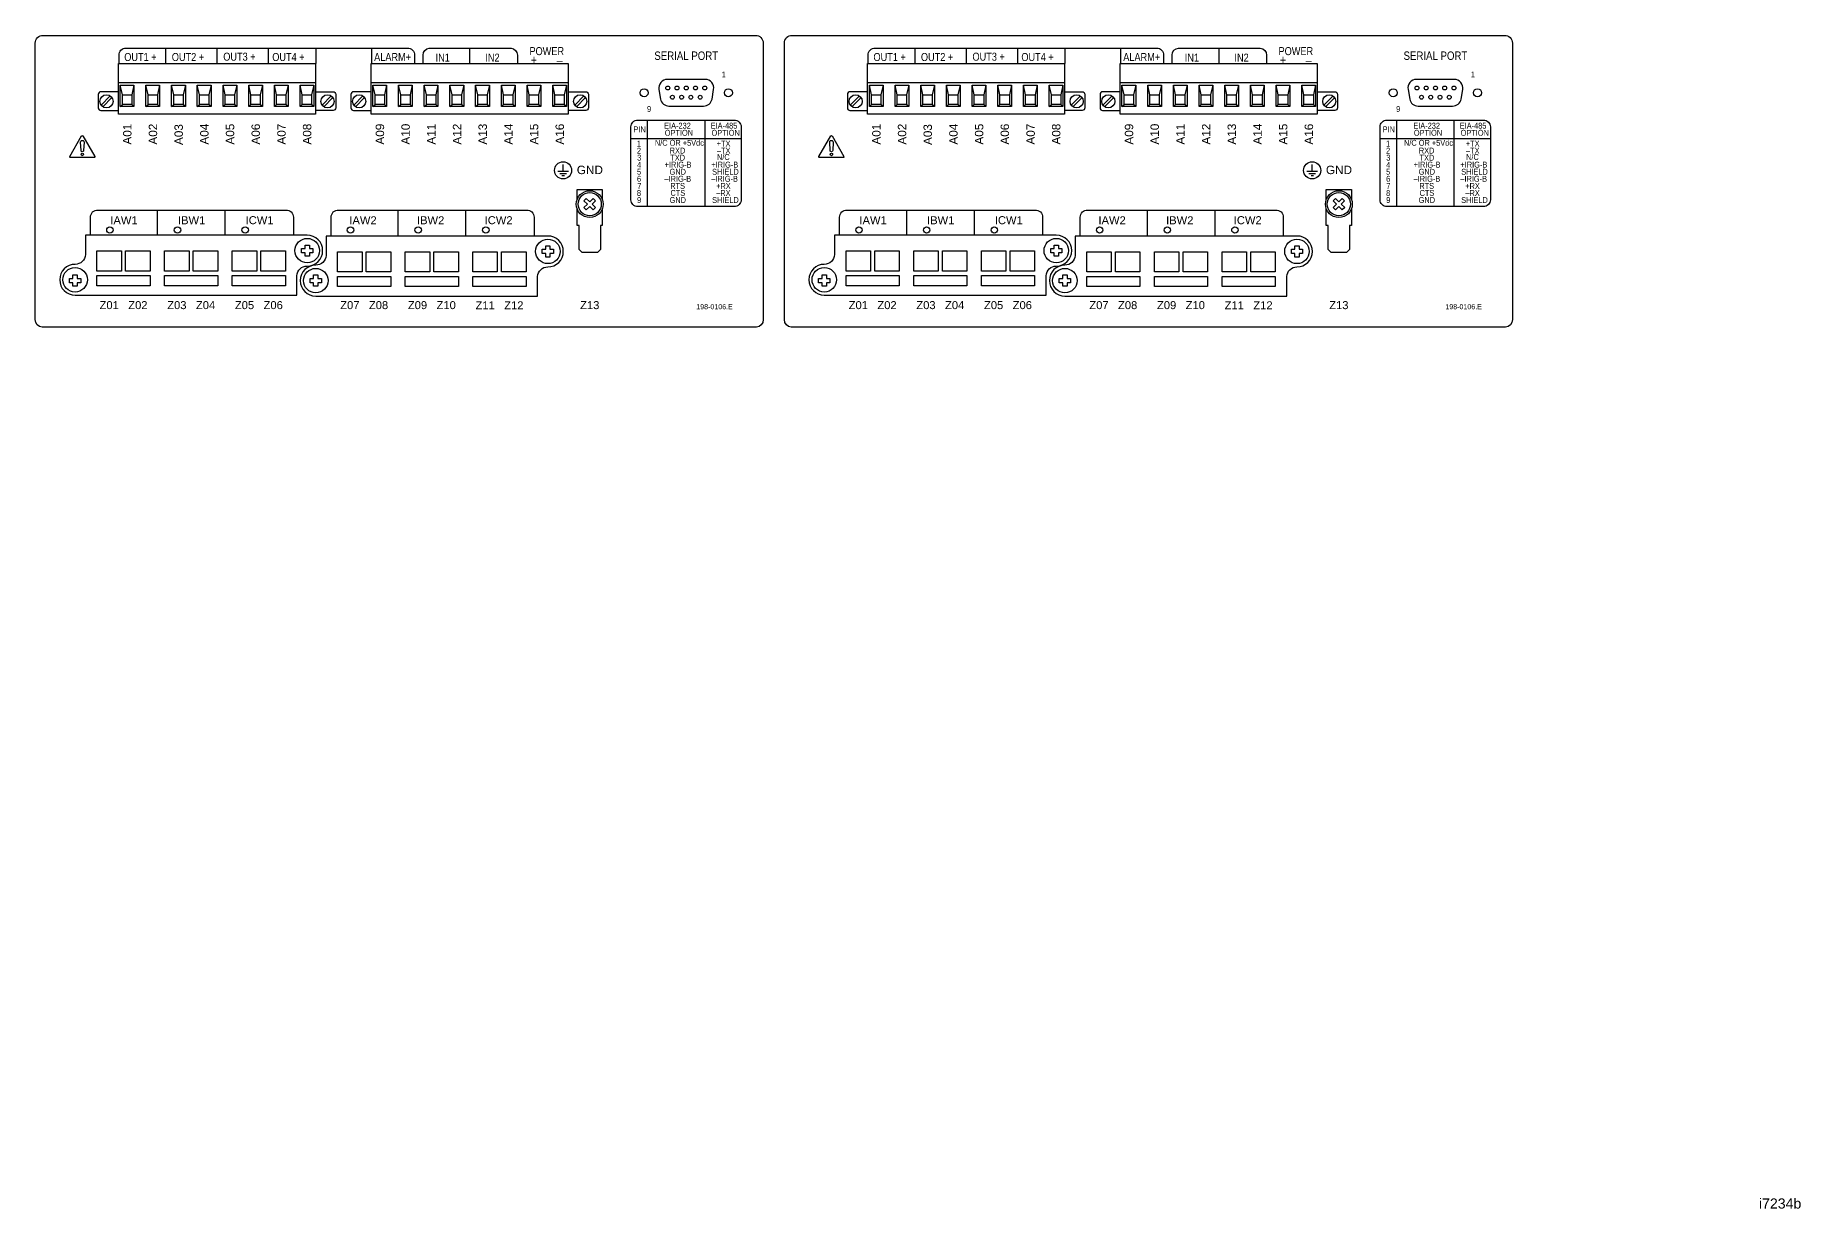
# Model space of a CAD drawing. Extents: x 1 to 47, y 1 to 35.
# Drawn here: x 26.38 to 46.99, y 1 to 14.7 of the extents above; entities that cross this region are included whole.
import ezdxf
from ezdxf.enums import TextEntityAlignment as Align

# ---------------------------------------------------------------- set-up
doc = ezdxf.new("R2010")
doc.units = 0
doc.header["$MEASUREMENT"] = 0
doc.layers.add('1_2__P___2__RACK_MOUNT', color=7, linetype='CONTINUOUS')
doc.layers.add('2_0______DWG_', color=7, linetype='CONTINUOUS')
doc.styles.add('ARIAL', font='arial.ttf')
doc.styles.add('ARIAL_NARROW', font='ARIALN.TTF')

msp = doc.modelspace()

# ---------------------------------------------------------------- linework, layer by layer
at = {"layer": '1_2__P___2__RACK_MOUNT'}
for points in [[(26.465, 14.704), (34.785, 14.704, -0.414214), (34.875, 14.614), (34.875, 11.384, -0.380199), (34.795, 11.294), (26.455, 11.294, -0.377563), (26.375, 11.384), (26.375, 14.614, -0.414214)], [(33.755, 14.189), (33.755, 14.189, 0.466307), (33.656, 14.071), (33.676, 13.96, 0.36397), (33.774, 13.878), (34.178, 13.878), (34.178, 13.878, 0.36397), (34.277, 13.96), (34.296, 14.071, 0.466307), (34.198, 14.189)], [(33.41, 13.715), (34.537, 13.715, -0.414214), (34.617, 13.635), (34.617, 12.783, -0.414214), (34.537, 12.703), (33.41, 12.703, -0.414214), (33.33, 12.783), (33.33, 13.635, -0.414214)], [(26.778, 13.289), (26.916, 13.529, -0.552985), (26.931, 13.529), (27.07, 13.289, -0.563982), (27.063, 13.276), (26.785, 13.276, -0.589238)], [(26.904, 13.457, -1.008297), (26.944, 13.457), (26.938, 13.359, -1.009953), (26.909, 13.359)], [(26.84, 12.029, 1), (26.84, 11.669), (29.43, 11.669), (29.43, 11.896, -0.405199), (29.55, 12.009, 0.999995), (29.55, 12.37), (26.96, 12.369), (26.96, 12.143, -0.399232)], [(29.65, 12.02, 1), (29.65, 11.659), (32.24, 11.659), (32.24, 11.886, -0.405199), (32.36, 11.999, 0.999995), (32.36, 12.36), (29.77, 12.359), (29.77, 12.133, -0.399232)]]:
    msp.add_lwpolyline(points, format="xyb", close=True, dxfattribs=at)
for points in [[(27.353, 14.375), (27.353, 14.472, -0.429347), (27.434, 14.555), (30.721, 14.555, -0.419834), (30.803, 14.472), (30.803, 14.375)], [(30.903, 14.375), (30.903, 14.474, -0.392774), (30.976, 14.555), (31.931, 14.555, -0.391919), (32.004, 14.474), (32.004, 14.375)], [(27.347, 14.045), (27.141, 14.045, 0.414214), (27.111, 14.015), (27.111, 13.856, 0.414214), (27.141, 13.826), (27.347, 13.826)], [(29.647, 14.045), (29.853, 14.045, -0.414214), (29.883, 14.015), (29.883, 13.856, -0.414214), (29.853, 13.826), (29.647, 13.826)], [(30.297, 14.045), (30.091, 14.045, 0.414214), (30.061, 14.015), (30.061, 13.856, 0.414214), (30.091, 13.826), (30.297, 13.826)], [(32.597, 14.045), (32.803, 14.045, -0.414214), (32.833, 14.015), (32.833, 13.856, -0.414214), (32.803, 13.826), (32.597, 13.826)], [(27.02, 12.369), (27.02, 12.58, -0.446586), (27.106, 12.663), (29.302, 12.663, -0.446586), (29.389, 12.58), (29.389, 12.37)], [(29.83, 12.359), (29.83, 12.58, -0.446586), (29.916, 12.663), (32.112, 12.663, -0.446586), (32.199, 12.58), (32.199, 12.36)]]:
    msp.add_lwpolyline(points, format="xyb", dxfattribs=at)
for points in [[(27.9, 14.375), (27.9, 14.555)], [(28.5, 14.375), (28.5, 14.555)], [(29.1, 14.375), (29.1, 14.555)], [(29.653, 14.375), (29.653, 14.555)], [(30.303, 14.375), (30.303, 14.555)], [(31.45, 14.375), (31.45, 14.555)], [(29.647, 14.148), (27.347, 14.148)], [(27.392, 14.008), (27.367, 14.123)], [(27.527, 14.123), (27.502, 14.008)], [(27.692, 14.008), (27.667, 14.123)], [(27.827, 14.123), (27.802, 14.008)], [(27.992, 14.008), (27.967, 14.123)], [(28.127, 14.123), (28.102, 14.008)], [(28.292, 14.008), (28.267, 14.123)], [(28.427, 14.123), (28.402, 14.008)], [(28.592, 14.008), (28.567, 14.123)], [(28.727, 14.123), (28.702, 14.008)], [(28.892, 14.008), (28.867, 14.123)], [(29.027, 14.123), (29.002, 14.008)], [(29.192, 14.008), (29.167, 14.123)], [(29.327, 14.123), (29.302, 14.008)], [(29.492, 14.008), (29.467, 14.123)], [(29.627, 14.123), (29.602, 14.008)], [(32.597, 14.148), (30.297, 14.148)], [(30.342, 14.008), (30.317, 14.123)], [(30.477, 14.123), (30.452, 14.008)], [(30.642, 14.008), (30.617, 14.123)], [(30.777, 14.123), (30.752, 14.008)], [(30.942, 14.008), (30.917, 14.123)], [(31.077, 14.123), (31.052, 14.008)], [(31.242, 14.008), (31.217, 14.123)], [(31.377, 14.123), (31.352, 14.008)], [(31.542, 14.008), (31.517, 14.123)], [(31.677, 14.123), (31.652, 14.008)], [(31.842, 14.008), (31.817, 14.123)], [(31.977, 14.123), (31.952, 14.008)], [(32.142, 14.008), (32.117, 14.123)], [(32.277, 14.123), (32.252, 14.008)], [(32.442, 14.008), (32.417, 14.123)], [(32.577, 14.123), (32.552, 14.008)], [(27.251, 13.997), (27.144, 13.89)], [(27.27, 13.977), (27.164, 13.87)], [(27.367, 13.873), (27.392, 13.898)], [(27.527, 13.873), (27.502, 13.898)], [(27.667, 13.873), (27.692, 13.898)], [(27.827, 13.873), (27.802, 13.898)], [(27.967, 13.873), (27.992, 13.898)], [(28.127, 13.873), (28.102, 13.898)], [(28.267, 13.873), (28.292, 13.898)], [(28.427, 13.873), (28.402, 13.898)], [(28.567, 13.873), (28.592, 13.898)], [(28.727, 13.873), (28.702, 13.898)], [(28.867, 13.873), (28.892, 13.898)], [(29.027, 13.873), (29.002, 13.898)], [(29.167, 13.873), (29.192, 13.898)], [(29.327, 13.873), (29.302, 13.898)], [(29.467, 13.873), (29.492, 13.898)], [(29.627, 13.873), (29.602, 13.898)], [(29.831, 13.997), (29.724, 13.89)], [(29.85, 13.977), (29.744, 13.87)], [(30.201, 13.997), (30.094, 13.89)], [(30.22, 13.977), (30.114, 13.87)], [(30.317, 13.873), (30.342, 13.898)], [(30.477, 13.873), (30.452, 13.898)], [(30.617, 13.873), (30.642, 13.898)], [(30.777, 13.873), (30.752, 13.898)], [(30.917, 13.873), (30.942, 13.898)], [(31.077, 13.873), (31.052, 13.898)], [(31.217, 13.873), (31.242, 13.898)], [(31.377, 13.873), (31.352, 13.898)], [(31.517, 13.873), (31.542, 13.898)], [(31.677, 13.873), (31.652, 13.898)], [(31.817, 13.873), (31.842, 13.898)], [(31.977, 13.873), (31.952, 13.898)], [(32.117, 13.873), (32.142, 13.898)], [(32.277, 13.873), (32.252, 13.898)], [(32.417, 13.873), (32.442, 13.898)], [(32.577, 13.873), (32.552, 13.898)], [(32.781, 13.997), (32.674, 13.89)], [(32.8, 13.977), (32.694, 13.87)], [(33.525, 12.703), (33.525, 13.715)], [(34.195, 12.703), (34.195, 13.715)], [(33.33, 13.498), (34.617, 13.498)], [(32.538, 13.117), (32.538, 13.197)], [(32.476, 13.117), (32.6, 13.117)], [(32.499, 13.092), (32.578, 13.092)], [(32.524, 13.067), (32.553, 13.067)], [(32.701, 12.785), (32.701, 12.902), (32.996, 12.902), (32.996, 12.785)], [(27.8, 12.663), (27.8, 12.369)], [(28.59, 12.663), (28.59, 12.369)], [(30.61, 12.663), (30.61, 12.359)], [(31.4, 12.663), (31.4, 12.36)], [(32.996, 12.68), (32.996, 12.481), (32.974, 12.481), (32.974, 12.201), (32.939, 12.166), (32.759, 12.166), (32.724, 12.201), (32.724, 12.481), (32.701, 12.481), (32.701, 12.68)]]:
    msp.add_lwpolyline(points, dxfattribs=at)
for points in [[(27.347, 14.375), (29.647, 14.375), (29.647, 13.783), (27.347, 13.783)], [(30.297, 14.375), (32.597, 14.375), (32.597, 13.783), (30.297, 13.783)], [(27.367, 14.123), (27.527, 14.123), (27.527, 13.873), (27.367, 13.873)], [(27.667, 14.123), (27.827, 14.123), (27.827, 13.873), (27.667, 13.873)], [(27.967, 14.123), (28.127, 14.123), (28.127, 13.873), (27.967, 13.873)], [(28.267, 14.123), (28.427, 14.123), (28.427, 13.873), (28.267, 13.873)], [(28.567, 14.123), (28.727, 14.123), (28.727, 13.873), (28.567, 13.873)], [(28.867, 14.123), (29.027, 14.123), (29.027, 13.873), (28.867, 13.873)], [(29.167, 14.123), (29.327, 14.123), (29.327, 13.873), (29.167, 13.873)], [(29.467, 14.123), (29.627, 14.123), (29.627, 13.873), (29.467, 13.873)], [(30.317, 14.123), (30.477, 14.123), (30.477, 13.873), (30.317, 13.873)], [(30.617, 14.123), (30.777, 14.123), (30.777, 13.873), (30.617, 13.873)], [(30.917, 14.123), (31.077, 14.123), (31.077, 13.873), (30.917, 13.873)], [(31.217, 14.123), (31.377, 14.123), (31.377, 13.873), (31.217, 13.873)], [(31.517, 14.123), (31.677, 14.123), (31.677, 13.873), (31.517, 13.873)], [(31.817, 14.123), (31.977, 14.123), (31.977, 13.873), (31.817, 13.873)], [(32.117, 14.123), (32.277, 14.123), (32.277, 13.873), (32.117, 13.873)], [(32.417, 14.123), (32.577, 14.123), (32.577, 13.873), (32.417, 13.873)], [(27.392, 14.008), (27.502, 14.008), (27.502, 13.898), (27.392, 13.898)], [(27.692, 14.008), (27.802, 14.008), (27.802, 13.898), (27.692, 13.898)], [(27.992, 14.008), (28.102, 14.008), (28.102, 13.898), (27.992, 13.898)], [(28.292, 14.008), (28.402, 14.008), (28.402, 13.898), (28.292, 13.898)], [(28.592, 14.008), (28.702, 14.008), (28.702, 13.898), (28.592, 13.898)], [(28.892, 14.008), (29.002, 14.008), (29.002, 13.898), (28.892, 13.898)], [(29.192, 14.008), (29.302, 14.008), (29.302, 13.898), (29.192, 13.898)], [(29.492, 14.008), (29.602, 14.008), (29.602, 13.898), (29.492, 13.898)], [(30.342, 14.008), (30.452, 14.008), (30.452, 13.898), (30.342, 13.898)], [(30.642, 14.008), (30.752, 14.008), (30.752, 13.898), (30.642, 13.898)], [(30.942, 14.008), (31.052, 14.008), (31.052, 13.898), (30.942, 13.898)], [(31.242, 14.008), (31.352, 14.008), (31.352, 13.898), (31.242, 13.898)], [(31.542, 14.008), (31.652, 14.008), (31.652, 13.898), (31.542, 13.898)], [(31.842, 14.008), (31.952, 14.008), (31.952, 13.898), (31.842, 13.898)], [(32.142, 14.008), (32.252, 14.008), (32.252, 13.898), (32.142, 13.898)], [(32.442, 14.008), (32.552, 14.008), (32.552, 13.898), (32.442, 13.898)], [(32.809, 12.8), (32.849, 12.761), (32.889, 12.8), (32.917, 12.772), (32.877, 12.732), (32.917, 12.693), (32.889, 12.664), (32.849, 12.704), (32.809, 12.665), (32.781, 12.693), (32.821, 12.732), (32.781, 12.772)], [(27.095, 12.186), (27.38, 12.186), (27.38, 11.951), (27.095, 11.951)], [(27.43, 12.186), (27.715, 12.186), (27.715, 11.951), (27.43, 11.951)], [(27.885, 12.186), (28.17, 12.186), (28.17, 11.951), (27.885, 11.951)], [(28.22, 12.186), (28.505, 12.186), (28.505, 11.951), (28.22, 11.951)], [(28.675, 12.186), (28.96, 12.186), (28.96, 11.951), (28.675, 11.951)], [(29.01, 12.186), (29.295, 12.186), (29.295, 11.951), (29.01, 11.951)], [(29.525, 12.215), (29.525, 12.255), (29.575, 12.255), (29.575, 12.215), (29.615, 12.215), (29.615, 12.164), (29.575, 12.164), (29.575, 12.124), (29.525, 12.124), (29.525, 12.164), (29.485, 12.164), (29.485, 12.215), (29.525, 12.215)], [(29.905, 12.176), (30.19, 12.176), (30.19, 11.941), (29.905, 11.941)], [(30.24, 12.176), (30.525, 12.176), (30.525, 11.941), (30.24, 11.941)], [(30.695, 12.176), (30.98, 12.176), (30.98, 11.941), (30.695, 11.941)], [(31.03, 12.176), (31.315, 12.176), (31.315, 11.941), (31.03, 11.941)], [(31.485, 12.176), (31.77, 12.176), (31.77, 11.941), (31.485, 11.941)], [(31.82, 12.176), (32.105, 12.176), (32.105, 11.941), (31.82, 11.941)], [(32.335, 12.205), (32.335, 12.245), (32.385, 12.245), (32.385, 12.205), (32.425, 12.205), (32.425, 12.154), (32.385, 12.154), (32.385, 12.114), (32.335, 12.114), (32.335, 12.154), (32.295, 12.154), (32.295, 12.205), (32.335, 12.205)], [(26.815, 11.865), (26.815, 11.905), (26.865, 11.905), (26.865, 11.865), (26.905, 11.865), (26.905, 11.814), (26.865, 11.814), (26.865, 11.774), (26.815, 11.774), (26.815, 11.814), (26.775, 11.814), (26.775, 11.865), (26.815, 11.865)], [(27.095, 11.899), (27.715, 11.899), (27.715, 11.779), (27.095, 11.779)], [(27.885, 11.899), (28.505, 11.899), (28.505, 11.779), (27.885, 11.779)], [(28.675, 11.899), (29.295, 11.899), (29.295, 11.779), (28.675, 11.779)], [(29.625, 11.865), (29.625, 11.905), (29.675, 11.905), (29.675, 11.865), (29.715, 11.865), (29.715, 11.814), (29.675, 11.814), (29.675, 11.774), (29.625, 11.774), (29.625, 11.814), (29.585, 11.814), (29.585, 11.865), (29.625, 11.865)], [(29.905, 11.889), (30.525, 11.889), (30.525, 11.769), (29.905, 11.769)], [(30.695, 11.889), (31.315, 11.889), (31.315, 11.769), (30.695, 11.769)], [(31.485, 11.889), (32.105, 11.889), (32.105, 11.769), (31.485, 11.769)]]:
    msp.add_lwpolyline(points, close=True, dxfattribs=at)
for centre, radius in [((33.484, 14.033), 0.047), ((33.76, 14.089), 0.0225), ((33.868, 14.089), 0.0225), ((33.976, 14.089), 0.0225), ((34.084, 14.089), 0.0225), ((34.192, 14.089), 0.0225), ((34.468, 14.033), 0.047), ((27.207, 13.933), 0.0768), ((29.787, 13.933), 0.0768), ((30.157, 13.933), 0.0768), ((32.737, 13.933), 0.0768), ((33.814, 13.981), 0.0225), ((33.922, 13.981), 0.0225), ((34.03, 13.981), 0.0225), ((34.138, 13.981), 0.0225), ((26.924, 13.313), 0.0148), ((32.538, 13.127), 0.1), ((32.849, 12.732), 0.157), ((32.849, 12.732), 0.135), ((27.246, 12.43), 0.0375), ((28.036, 12.43), 0.0375), ((28.826, 12.43), 0.0375), ((30.056, 12.43), 0.0375), ((30.846, 12.43), 0.0375), ((31.636, 12.43), 0.0375), ((29.55, 12.189), 0.143), ((32.36, 12.18), 0.143), ((26.84, 11.849), 0.143), ((29.65, 11.839), 0.143)]:
    msp.add_circle(centre, radius, dxfattribs=at)
at = {"layer": '2_0______DWG_'}
for points in [[(35.212, 14.704), (43.532, 14.704, -0.414214), (43.622, 14.614), (43.622, 11.384, -0.380199), (43.542, 11.294), (35.202, 11.294, -0.377563), (35.122, 11.384), (35.122, 14.614, -0.414214)], [(42.502, 14.189), (42.502, 14.189, 0.466307), (42.404, 14.071), (42.423, 13.96, 0.36397), (42.522, 13.878), (42.925, 13.878), (42.925, 13.878, 0.36397), (43.024, 13.96), (43.043, 14.071, 0.466307), (42.945, 14.189)], [(42.157, 13.715), (43.285, 13.715, -0.414214), (43.365, 13.635), (43.365, 12.783, -0.414214), (43.285, 12.703), (42.157, 12.703, -0.414214), (42.077, 12.783), (42.077, 13.635, -0.414214)], [(35.525, 13.289), (35.664, 13.529, -0.552985), (35.678, 13.529), (35.817, 13.289, -0.563982), (35.81, 13.276), (35.532, 13.276, -0.589238)], [(35.651, 13.457, -1.008297), (35.691, 13.457), (35.686, 13.359, -1.009953), (35.656, 13.359)], [(35.588, 12.029, 1), (35.588, 11.669), (38.178, 11.669), (38.178, 11.896, -0.405199), (38.297, 12.009, 0.999995), (38.297, 12.37), (35.708, 12.369), (35.708, 12.143, -0.399232)], [(38.397, 12.02, 1), (38.397, 11.659), (40.988, 11.659), (40.988, 11.886, -0.405199), (41.107, 11.999, 0.999995), (41.107, 12.36), (38.518, 12.359), (38.518, 12.133, -0.399232)]]:
    msp.add_lwpolyline(points, format="xyb", close=True, dxfattribs=at)
for points in [[(36.1, 14.375), (36.1, 14.472, -0.429347), (36.181, 14.555), (39.469, 14.555, -0.419834), (39.55, 14.472), (39.55, 14.375)], [(39.65, 14.375), (39.65, 14.474, -0.392774), (39.724, 14.555), (40.678, 14.555, -0.391919), (40.751, 14.474), (40.751, 14.375)], [(36.094, 14.045), (35.888, 14.045, 0.414214), (35.858, 14.015), (35.858, 13.856, 0.414214), (35.888, 13.826), (36.094, 13.826)], [(38.394, 14.045), (38.6, 14.045, -0.414214), (38.63, 14.015), (38.63, 13.856, -0.414214), (38.6, 13.826), (38.394, 13.826)], [(39.044, 14.045), (38.838, 14.045, 0.414214), (38.808, 14.015), (38.808, 13.856, 0.414214), (38.838, 13.826), (39.044, 13.826)], [(41.344, 14.045), (41.55, 14.045, -0.414214), (41.58, 14.015), (41.58, 13.856, -0.414214), (41.55, 13.826), (41.344, 13.826)], [(35.767, 12.369), (35.767, 12.58, -0.446586), (35.853, 12.663), (38.05, 12.663, -0.446586), (38.136, 12.58), (38.136, 12.37)], [(38.577, 12.359), (38.577, 12.58, -0.446586), (38.663, 12.663), (40.86, 12.663, -0.446586), (40.946, 12.58), (40.946, 12.36)]]:
    msp.add_lwpolyline(points, format="xyb", dxfattribs=at)
for points in [[(36.647, 14.375), (36.647, 14.555)], [(37.247, 14.375), (37.247, 14.555)], [(37.847, 14.375), (37.847, 14.555)], [(38.4, 14.375), (38.4, 14.555)], [(39.05, 14.375), (39.05, 14.555)], [(40.197, 14.375), (40.197, 14.555)], [(38.394, 14.148), (36.094, 14.148)], [(36.139, 14.008), (36.114, 14.123)], [(36.274, 14.123), (36.249, 14.008)], [(36.439, 14.008), (36.414, 14.123)], [(36.574, 14.123), (36.549, 14.008)], [(36.739, 14.008), (36.714, 14.123)], [(36.874, 14.123), (36.849, 14.008)], [(37.039, 14.008), (37.014, 14.123)], [(37.174, 14.123), (37.149, 14.008)], [(37.339, 14.008), (37.314, 14.123)], [(37.474, 14.123), (37.449, 14.008)], [(37.639, 14.008), (37.614, 14.123)], [(37.774, 14.123), (37.749, 14.008)], [(37.939, 14.008), (37.914, 14.123)], [(38.074, 14.123), (38.049, 14.008)], [(38.239, 14.008), (38.214, 14.123)], [(38.374, 14.123), (38.349, 14.008)], [(41.344, 14.148), (39.044, 14.148)], [(39.089, 14.008), (39.064, 14.123)], [(39.224, 14.123), (39.199, 14.008)], [(39.389, 14.008), (39.364, 14.123)], [(39.524, 14.123), (39.499, 14.008)], [(39.689, 14.008), (39.664, 14.123)], [(39.824, 14.123), (39.799, 14.008)], [(39.989, 14.008), (39.964, 14.123)], [(40.124, 14.123), (40.099, 14.008)], [(40.289, 14.008), (40.264, 14.123)], [(40.424, 14.123), (40.399, 14.008)], [(40.589, 14.008), (40.564, 14.123)], [(40.724, 14.123), (40.699, 14.008)], [(40.889, 14.008), (40.864, 14.123)], [(41.024, 14.123), (40.999, 14.008)], [(41.189, 14.008), (41.164, 14.123)], [(41.324, 14.123), (41.299, 14.008)], [(35.998, 13.997), (35.891, 13.89)], [(36.018, 13.977), (35.911, 13.87)], [(36.114, 13.873), (36.139, 13.898)], [(36.274, 13.873), (36.249, 13.898)], [(36.414, 13.873), (36.439, 13.898)], [(36.574, 13.873), (36.549, 13.898)], [(36.714, 13.873), (36.739, 13.898)], [(36.874, 13.873), (36.849, 13.898)], [(37.014, 13.873), (37.039, 13.898)], [(37.174, 13.873), (37.149, 13.898)], [(37.314, 13.873), (37.339, 13.898)], [(37.474, 13.873), (37.449, 13.898)], [(37.614, 13.873), (37.639, 13.898)], [(37.774, 13.873), (37.749, 13.898)], [(37.914, 13.873), (37.939, 13.898)], [(38.074, 13.873), (38.049, 13.898)], [(38.214, 13.873), (38.239, 13.898)], [(38.374, 13.873), (38.349, 13.898)], [(38.578, 13.997), (38.471, 13.89)], [(38.598, 13.977), (38.491, 13.87)], [(38.948, 13.997), (38.841, 13.89)], [(38.968, 13.977), (38.861, 13.87)], [(39.064, 13.873), (39.089, 13.898)], [(39.224, 13.873), (39.199, 13.898)], [(39.364, 13.873), (39.389, 13.898)], [(39.524, 13.873), (39.499, 13.898)], [(39.664, 13.873), (39.689, 13.898)], [(39.824, 13.873), (39.799, 13.898)], [(39.964, 13.873), (39.989, 13.898)], [(40.124, 13.873), (40.099, 13.898)], [(40.264, 13.873), (40.289, 13.898)], [(40.424, 13.873), (40.399, 13.898)], [(40.564, 13.873), (40.589, 13.898)], [(40.724, 13.873), (40.699, 13.898)], [(40.864, 13.873), (40.889, 13.898)], [(41.024, 13.873), (40.999, 13.898)], [(41.164, 13.873), (41.189, 13.898)], [(41.324, 13.873), (41.299, 13.898)], [(41.528, 13.997), (41.421, 13.89)], [(41.548, 13.977), (41.441, 13.87)], [(42.273, 12.703), (42.273, 13.715)], [(42.943, 12.703), (42.943, 13.715)], [(42.077, 13.498), (43.365, 13.498)], [(41.285, 13.117), (41.285, 13.197)], [(41.223, 13.117), (41.348, 13.117)], [(41.247, 13.092), (41.325, 13.092)], [(41.271, 13.067), (41.3, 13.067)], [(41.449, 12.785), (41.449, 12.902), (41.744, 12.902), (41.744, 12.785)], [(36.547, 12.663), (36.547, 12.369)], [(37.337, 12.663), (37.337, 12.369)], [(39.357, 12.663), (39.357, 12.359)], [(40.147, 12.663), (40.147, 12.36)], [(41.744, 12.68), (41.744, 12.481), (41.721, 12.481), (41.721, 12.201), (41.686, 12.166), (41.506, 12.166), (41.471, 12.201), (41.471, 12.481), (41.449, 12.481), (41.449, 12.68)]]:
    msp.add_lwpolyline(points, dxfattribs=at)
for points in [[(36.094, 14.375), (38.394, 14.375), (38.394, 13.783), (36.094, 13.783)], [(39.044, 14.375), (41.344, 14.375), (41.344, 13.783), (39.044, 13.783)], [(36.114, 14.123), (36.274, 14.123), (36.274, 13.873), (36.114, 13.873)], [(36.414, 14.123), (36.574, 14.123), (36.574, 13.873), (36.414, 13.873)], [(36.714, 14.123), (36.874, 14.123), (36.874, 13.873), (36.714, 13.873)], [(37.014, 14.123), (37.174, 14.123), (37.174, 13.873), (37.014, 13.873)], [(37.314, 14.123), (37.474, 14.123), (37.474, 13.873), (37.314, 13.873)], [(37.614, 14.123), (37.774, 14.123), (37.774, 13.873), (37.614, 13.873)], [(37.914, 14.123), (38.074, 14.123), (38.074, 13.873), (37.914, 13.873)], [(38.214, 14.123), (38.374, 14.123), (38.374, 13.873), (38.214, 13.873)], [(39.064, 14.123), (39.224, 14.123), (39.224, 13.873), (39.064, 13.873)], [(39.364, 14.123), (39.524, 14.123), (39.524, 13.873), (39.364, 13.873)], [(39.664, 14.123), (39.824, 14.123), (39.824, 13.873), (39.664, 13.873)], [(39.964, 14.123), (40.124, 14.123), (40.124, 13.873), (39.964, 13.873)], [(40.264, 14.123), (40.424, 14.123), (40.424, 13.873), (40.264, 13.873)], [(40.564, 14.123), (40.724, 14.123), (40.724, 13.873), (40.564, 13.873)], [(40.864, 14.123), (41.024, 14.123), (41.024, 13.873), (40.864, 13.873)], [(41.164, 14.123), (41.324, 14.123), (41.324, 13.873), (41.164, 13.873)], [(36.139, 14.008), (36.249, 14.008), (36.249, 13.898), (36.139, 13.898)], [(36.439, 14.008), (36.549, 14.008), (36.549, 13.898), (36.439, 13.898)], [(36.739, 14.008), (36.849, 14.008), (36.849, 13.898), (36.739, 13.898)], [(37.039, 14.008), (37.149, 14.008), (37.149, 13.898), (37.039, 13.898)], [(37.339, 14.008), (37.449, 14.008), (37.449, 13.898), (37.339, 13.898)], [(37.639, 14.008), (37.749, 14.008), (37.749, 13.898), (37.639, 13.898)], [(37.939, 14.008), (38.049, 14.008), (38.049, 13.898), (37.939, 13.898)], [(38.239, 14.008), (38.349, 14.008), (38.349, 13.898), (38.239, 13.898)], [(39.089, 14.008), (39.199, 14.008), (39.199, 13.898), (39.089, 13.898)], [(39.389, 14.008), (39.499, 14.008), (39.499, 13.898), (39.389, 13.898)], [(39.689, 14.008), (39.799, 14.008), (39.799, 13.898), (39.689, 13.898)], [(39.989, 14.008), (40.099, 14.008), (40.099, 13.898), (39.989, 13.898)], [(40.289, 14.008), (40.399, 14.008), (40.399, 13.898), (40.289, 13.898)], [(40.589, 14.008), (40.699, 14.008), (40.699, 13.898), (40.589, 13.898)], [(40.889, 14.008), (40.999, 14.008), (40.999, 13.898), (40.889, 13.898)], [(41.189, 14.008), (41.299, 14.008), (41.299, 13.898), (41.189, 13.898)], [(41.557, 12.8), (41.596, 12.761), (41.636, 12.8), (41.664, 12.772), (41.625, 12.732), (41.665, 12.693), (41.636, 12.664), (41.596, 12.704), (41.557, 12.665), (41.528, 12.693), (41.568, 12.732), (41.528, 12.772)], [(35.842, 12.186), (36.127, 12.186), (36.127, 11.951), (35.842, 11.951)], [(36.177, 12.186), (36.462, 12.186), (36.462, 11.951), (36.177, 11.951)], [(36.632, 12.186), (36.917, 12.186), (36.917, 11.951), (36.632, 11.951)], [(36.967, 12.186), (37.252, 12.186), (37.252, 11.951), (36.967, 11.951)], [(37.422, 12.186), (37.707, 12.186), (37.707, 11.951), (37.422, 11.951)], [(37.757, 12.186), (38.042, 12.186), (38.042, 11.951), (37.757, 11.951)], [(38.273, 12.215), (38.273, 12.255), (38.322, 12.255), (38.322, 12.215), (38.363, 12.215), (38.363, 12.164), (38.322, 12.164), (38.322, 12.124), (38.273, 12.124), (38.273, 12.164), (38.232, 12.164), (38.232, 12.215), (38.273, 12.215)], [(38.652, 12.176), (38.937, 12.176), (38.937, 11.941), (38.652, 11.941)], [(38.987, 12.176), (39.272, 12.176), (39.272, 11.941), (38.987, 11.941)], [(39.442, 12.176), (39.727, 12.176), (39.727, 11.941), (39.442, 11.941)], [(39.777, 12.176), (40.062, 12.176), (40.062, 11.941), (39.777, 11.941)], [(40.232, 12.176), (40.517, 12.176), (40.517, 11.941), (40.232, 11.941)], [(40.567, 12.176), (40.852, 12.176), (40.852, 11.941), (40.567, 11.941)], [(41.082, 12.205), (41.082, 12.245), (41.132, 12.245), (41.132, 12.205), (41.173, 12.205), (41.173, 12.154), (41.132, 12.154), (41.132, 12.114), (41.082, 12.114), (41.082, 12.154), (41.042, 12.154), (41.042, 12.205), (41.082, 12.205)], [(35.563, 11.865), (35.563, 11.905), (35.612, 11.905), (35.612, 11.865), (35.653, 11.865), (35.653, 11.814), (35.612, 11.814), (35.612, 11.774), (35.563, 11.774), (35.563, 11.814), (35.522, 11.814), (35.522, 11.865), (35.563, 11.865)], [(35.842, 11.899), (36.462, 11.899), (36.462, 11.779), (35.842, 11.779)], [(36.632, 11.899), (37.252, 11.899), (37.252, 11.779), (36.632, 11.779)], [(37.422, 11.899), (38.042, 11.899), (38.042, 11.779), (37.422, 11.779)], [(38.373, 11.865), (38.373, 11.905), (38.422, 11.905), (38.422, 11.865), (38.463, 11.865), (38.463, 11.814), (38.422, 11.814), (38.422, 11.774), (38.373, 11.774), (38.373, 11.814), (38.332, 11.814), (38.332, 11.865), (38.373, 11.865)], [(38.652, 11.889), (39.272, 11.889), (39.272, 11.769), (38.652, 11.769)], [(39.442, 11.889), (40.062, 11.889), (40.062, 11.769), (39.442, 11.769)], [(40.232, 11.889), (40.852, 11.889), (40.852, 11.769), (40.232, 11.769)]]:
    msp.add_lwpolyline(points, close=True, dxfattribs=at)
for centre, radius in [((42.231, 14.033), 0.047), ((42.508, 14.089), 0.0225), ((42.616, 14.089), 0.0225), ((42.724, 14.089), 0.0225), ((42.832, 14.089), 0.0225), ((42.94, 14.089), 0.0225), ((43.215, 14.033), 0.047), ((35.954, 13.933), 0.0768), ((38.534, 13.933), 0.0768), ((38.904, 13.933), 0.0768), ((41.484, 13.933), 0.0768), ((42.561, 13.981), 0.0225), ((42.669, 13.981), 0.0225), ((42.777, 13.981), 0.0225), ((42.885, 13.981), 0.0225), ((35.671, 13.313), 0.0148), ((41.285, 13.127), 0.1), ((41.596, 12.732), 0.157), ((41.596, 12.732), 0.135), ((35.993, 12.43), 0.0375), ((36.783, 12.43), 0.0375), ((37.573, 12.43), 0.0375), ((38.803, 12.43), 0.0375), ((39.593, 12.43), 0.0375), ((40.383, 12.43), 0.0375), ((38.297, 12.189), 0.143), ((41.107, 12.18), 0.143), ((35.588, 11.849), 0.143), ((38.397, 11.839), 0.143)]:
    msp.add_circle(centre, radius, dxfattribs=at)

# ---------------------------------------------------------------- texts
at = {"layer": '1_2__P___2__RACK_MOUNT'}
for s, height, style, p in [('OUT1 +', 0.0934, 'ARIAL_NARROW', (27.414, 14.404)), ('OUT2 +', 0.0934, 'ARIAL_NARROW', (27.969, 14.404)), ('OUT3 +', 0.0934, 'ARIAL_NARROW', (28.57, 14.408)), ('OUT4 +', 0.0934, 'ARIAL_NARROW', (29.142, 14.404)), ('IN1', 0.0934, 'ARIAL_NARROW', (31.049, 14.397)), ('IN2', 0.0934, 'ARIAL_NARROW', (31.63, 14.397)), ('1', 0.0688, 'ARIAL_NARROW', (34.39, 14.212)), ('9', 0.0688, 'ARIAL_NARROW', (33.518, 13.81)), ('PIN', 0.0688, 'ARIAL_NARROW', (33.36, 13.571)), ('EIA-232', 0.0688, 'ARIAL_NARROW', (33.718, 13.614)), ('EIA-485', 0.0688, 'ARIAL_NARROW', (34.261, 13.614)), ('1', 0.0688, 'ARIAL_NARROW', (33.4, 13.405)), ('N/C OR +5Vdc', 0.06883, 'ARIAL_NARROW', (33.61, 13.414)), ('OPTION', 0.0688, 'ARIAL_NARROW', (33.725, 13.531)), ('OPTION', 0.0688, 'ARIAL_NARROW', (34.271, 13.531)), ('+TX', 0.0688, 'ARIAL_NARROW', (34.332, 13.405)), ('2', 0.0688, 'ARIAL_NARROW', (33.4, 13.322)), ('4', 0.0688, 'ARIAL_NARROW', (33.402, 13.157)), ('3', 0.0688, 'ARIAL_NARROW', (33.403, 13.241)), ('+IRIG-B', 0.0688, 'ARIAL_NARROW', (33.723, 13.159)), ('RXD', 0.0688, 'ARIAL_NARROW', (33.783, 13.323)), ('TXD', 0.0688, 'ARIAL_NARROW', (33.79, 13.24)), ('+IRIG-B', 0.0688, 'ARIAL_NARROW', (34.269, 13.159)), ('–TX', 0.0688, 'ARIAL_NARROW', (34.334, 13.323)), ('N/C', 0.0688, 'ARIAL_NARROW', (34.335, 13.249)), ('GND', 0.0983, 'ARIAL', (32.698, 13.083)), ('5', 0.0688, 'ARIAL_NARROW', (33.401, 13.076)), ('6', 0.0688, 'ARIAL_NARROW', (33.401, 12.994)), ('–IRIG-B', 0.0688, 'ARIAL_NARROW', (33.722, 12.994)), ('GND', 0.0688, 'ARIAL_NARROW', (33.781, 13.076)), ('–IRIG-B', 0.0688, 'ARIAL_NARROW', (34.268, 12.994)), ('SHIELD', 0.0688, 'ARIAL_NARROW', (34.278, 13.076)), ('8', 0.0688, 'ARIAL_NARROW', (33.4, 12.828)), ('9', 0.0688, 'ARIAL_NARROW', (33.402, 12.746)), ('7', 0.0688, 'ARIAL_NARROW', (33.404, 12.91)), ('GND', 0.0688, 'ARIAL_NARROW', (33.781, 12.746)), ('RTS', 0.0688, 'ARIAL_NARROW', (33.789, 12.911)), ('CTS', 0.0688, 'ARIAL_NARROW', (33.792, 12.829)), ('SHIELD', 0.0688, 'ARIAL_NARROW', (34.278, 12.746)), ('–RX', 0.0688, 'ARIAL_NARROW', (34.326, 12.828)), ('+RX', 0.0688, 'ARIAL_NARROW', (34.325, 12.91)), ('IAW1', 0.0934, 'ARIAL', (27.251, 12.497)), ('IBW1', 0.0934, 'ARIAL', (28.041, 12.497)), ('ICW1', 0.0934, 'ARIAL', (28.831, 12.498)), ('IAW2', 0.0934, 'ARIAL', (30.042, 12.497)), ('IBW2', 0.0934, 'ARIAL', (30.832, 12.497)), ('ICW2', 0.0934, 'ARIAL', (31.622, 12.498)), ('198-0106.E', 0.059, 'ARIAL', (34.093, 11.505))]:
    msp.add_text(s, height=height, dxfattribs=dict(at, style=style)).set_placement(p)
for s, height, style, p in [('ALARM+', 0.0934, 'ARIAL_NARROW', (30.547, 14.404)), ('POWER', 0.0934, 'ARIAL_NARROW', (32.347, 14.473)), ('+', 0.108, 'ARIAL_NARROW', (32.197, 14.363)), ('SERIAL PORT', 0.09833, 'ARIAL_NARROW', (33.976, 14.417)), ('–', 0.108, 'ARIAL_NARROW', (32.497, 14.36)), ('Z01', 0.0934, 'ARIAL', (27.238, 11.506)), ('Z02', 0.0934, 'ARIAL', (27.573, 11.506)), ('Z03', 0.0934, 'ARIAL', (28.028, 11.506)), ('Z04', 0.0934, 'ARIAL', (28.363, 11.506)), ('Z05', 0.0934, 'ARIAL', (28.818, 11.506)), ('Z06', 0.0934, 'ARIAL', (29.153, 11.506)), ('Z07', 0.0934, 'ARIAL', (30.048, 11.506)), ('Z08', 0.0934, 'ARIAL', (30.383, 11.506)), ('Z09', 0.0934, 'ARIAL', (30.838, 11.506)), ('Z10', 0.0934, 'ARIAL', (31.173, 11.506)), ('Z11', 0.0934, 'ARIAL', (31.628, 11.504)), ('Z12', 0.0934, 'ARIAL', (31.963, 11.504)), ('Z13', 0.0934, 'ARIAL', (32.849, 11.506))]:
    msp.add_text(s, height=height, dxfattribs=dict(at, style=style)).set_placement(p, align=Align.CENTER)
at = {"layer": '1_2__P___2__RACK_MOUNT', "style": 'ARIAL'}
for s, p in [('A01', (27.498, 13.55)), ('A02', (27.798, 13.55)), ('A03', (28.098, 13.545)), ('A04', (28.398, 13.55)), ('A05', (28.698, 13.55)), ('A06', (28.998, 13.55)), ('A07', (29.299, 13.55)), ('A08', (29.598, 13.55)), ('A09', (30.448, 13.55)), ('A10', (30.748, 13.55)), ('A11', (31.049, 13.55)), ('A12', (31.349, 13.55)), ('A13', (31.648, 13.55)), ('A14', (31.949, 13.55)), ('A15', (32.248, 13.55)), ('A16', (32.548, 13.55))]:
    msp.add_text(s, height=0.0983, rotation=90, dxfattribs=at).set_placement(p, align=Align.CENTER)
at = {"layer": '2_0______DWG_'}
for s, height, style, p in [('OUT1 +', 0.0934, 'ARIAL_NARROW', (36.162, 14.404)), ('OUT2 +', 0.0934, 'ARIAL_NARROW', (36.716, 14.404)), ('OUT3 +', 0.0934, 'ARIAL_NARROW', (37.318, 14.408)), ('OUT4 +', 0.0934, 'ARIAL_NARROW', (37.889, 14.404)), ('IN1', 0.0934, 'ARIAL_NARROW', (39.797, 14.397)), ('IN2', 0.0934, 'ARIAL_NARROW', (40.377, 14.397)), ('1', 0.0688, 'ARIAL_NARROW', (43.137, 14.212)), ('9', 0.0688, 'ARIAL_NARROW', (42.265, 13.81)), ('PIN', 0.0688, 'ARIAL_NARROW', (42.107, 13.571)), ('EIA-232', 0.0688, 'ARIAL_NARROW', (42.466, 13.614)), ('EIA-485', 0.0688, 'ARIAL_NARROW', (43.008, 13.614)), ('1', 0.0688, 'ARIAL_NARROW', (42.147, 13.405)), ('N/C OR +5Vdc', 0.06883, 'ARIAL_NARROW', (42.357, 13.414)), ('OPTION', 0.0688, 'ARIAL_NARROW', (42.472, 13.531)), ('OPTION', 0.0688, 'ARIAL_NARROW', (43.018, 13.531)), ('+TX', 0.0688, 'ARIAL_NARROW', (43.079, 13.405)), ('2', 0.0688, 'ARIAL_NARROW', (42.147, 13.322)), ('4', 0.0688, 'ARIAL_NARROW', (42.149, 13.157)), ('3', 0.0688, 'ARIAL_NARROW', (42.15, 13.241)), ('+IRIG-B', 0.0688, 'ARIAL_NARROW', (42.47, 13.159)), ('RXD', 0.0688, 'ARIAL_NARROW', (42.53, 13.323)), ('TXD', 0.0688, 'ARIAL_NARROW', (42.538, 13.24)), ('+IRIG-B', 0.0688, 'ARIAL_NARROW', (43.016, 13.159)), ('–TX', 0.0688, 'ARIAL_NARROW', (43.081, 13.323)), ('N/C', 0.0688, 'ARIAL_NARROW', (43.082, 13.249)), ('GND', 0.0983, 'ARIAL', (41.445, 13.083)), ('5', 0.0688, 'ARIAL_NARROW', (42.148, 13.076)), ('6', 0.0688, 'ARIAL_NARROW', (42.148, 12.994)), ('–IRIG-B', 0.0688, 'ARIAL_NARROW', (42.469, 12.994)), ('GND', 0.0688, 'ARIAL_NARROW', (42.528, 13.076)), ('–IRIG-B', 0.0688, 'ARIAL_NARROW', (43.015, 12.994)), ('SHIELD', 0.0688, 'ARIAL_NARROW', (43.025, 13.076)), ('8', 0.0688, 'ARIAL_NARROW', (42.148, 12.828)), ('9', 0.0688, 'ARIAL_NARROW', (42.149, 12.746)), ('7', 0.0688, 'ARIAL_NARROW', (42.151, 12.91)), ('GND', 0.0688, 'ARIAL_NARROW', (42.528, 12.746)), ('RTS', 0.0688, 'ARIAL_NARROW', (42.536, 12.911)), ('CTS', 0.0688, 'ARIAL_NARROW', (42.539, 12.829)), ('SHIELD', 0.0688, 'ARIAL_NARROW', (43.025, 12.746)), ('–RX', 0.0688, 'ARIAL_NARROW', (43.074, 12.828)), ('+RX', 0.0688, 'ARIAL_NARROW', (43.072, 12.91)), ('IAW1', 0.0934, 'ARIAL', (35.998, 12.497)), ('IBW1', 0.0934, 'ARIAL', (36.788, 12.497)), ('ICW1', 0.0934, 'ARIAL', (37.579, 12.498)), ('IAW2', 0.0934, 'ARIAL', (38.789, 12.497)), ('IBW2', 0.0934, 'ARIAL', (39.579, 12.497)), ('ICW2', 0.0934, 'ARIAL', (40.369, 12.498)), ('198-0106.E', 0.059, 'ARIAL', (42.84, 11.505)), ('i7234b', 0.118, 'ARIAL', (46.501, 1))]:
    msp.add_text(s, height=height, dxfattribs=dict(at, style=style)).set_placement(p)
for s, height, style, p in [('ALARM+', 0.0934, 'ARIAL_NARROW', (39.294, 14.404)), ('POWER', 0.0934, 'ARIAL_NARROW', (41.094, 14.473)), ('+', 0.108, 'ARIAL_NARROW', (40.944, 14.363)), ('SERIAL PORT', 0.09833, 'ARIAL_NARROW', (42.724, 14.417)), ('–', 0.108, 'ARIAL_NARROW', (41.244, 14.36)), ('Z01', 0.0934, 'ARIAL', (35.985, 11.506)), ('Z02', 0.0934, 'ARIAL', (36.32, 11.506)), ('Z03', 0.0934, 'ARIAL', (36.775, 11.506)), ('Z04', 0.0934, 'ARIAL', (37.11, 11.506)), ('Z05', 0.0934, 'ARIAL', (37.565, 11.506)), ('Z06', 0.0934, 'ARIAL', (37.9, 11.506)), ('Z07', 0.0934, 'ARIAL', (38.795, 11.506)), ('Z08', 0.0934, 'ARIAL', (39.13, 11.506)), ('Z09', 0.0934, 'ARIAL', (39.585, 11.506)), ('Z10', 0.0934, 'ARIAL', (39.92, 11.506)), ('Z11', 0.0934, 'ARIAL', (40.375, 11.504)), ('Z12', 0.0934, 'ARIAL', (40.71, 11.504)), ('Z13', 0.0934, 'ARIAL', (41.596, 11.506))]:
    msp.add_text(s, height=height, dxfattribs=dict(at, style=style)).set_placement(p, align=Align.CENTER)
at = {"layer": '2_0______DWG_', "style": 'ARIAL'}
for s, p in [('A01', (36.245, 13.55)), ('A02', (36.545, 13.55)), ('A03', (36.845, 13.545)), ('A04', (37.145, 13.55)), ('A05', (37.445, 13.55)), ('A06', (37.745, 13.55)), ('A07', (38.046, 13.55)), ('A08', (38.345, 13.55)), ('A09', (39.195, 13.55)), ('A10', (39.495, 13.55)), ('A11', (39.796, 13.55)), ('A12', (40.096, 13.55)), ('A13', (40.395, 13.55)), ('A14', (40.696, 13.55)), ('A15', (40.995, 13.55)), ('A16', (41.295, 13.55))]:
    msp.add_text(s, height=0.0983, rotation=90, dxfattribs=at).set_placement(p, align=Align.CENTER)

doc.saveas('drawing.dxf')
